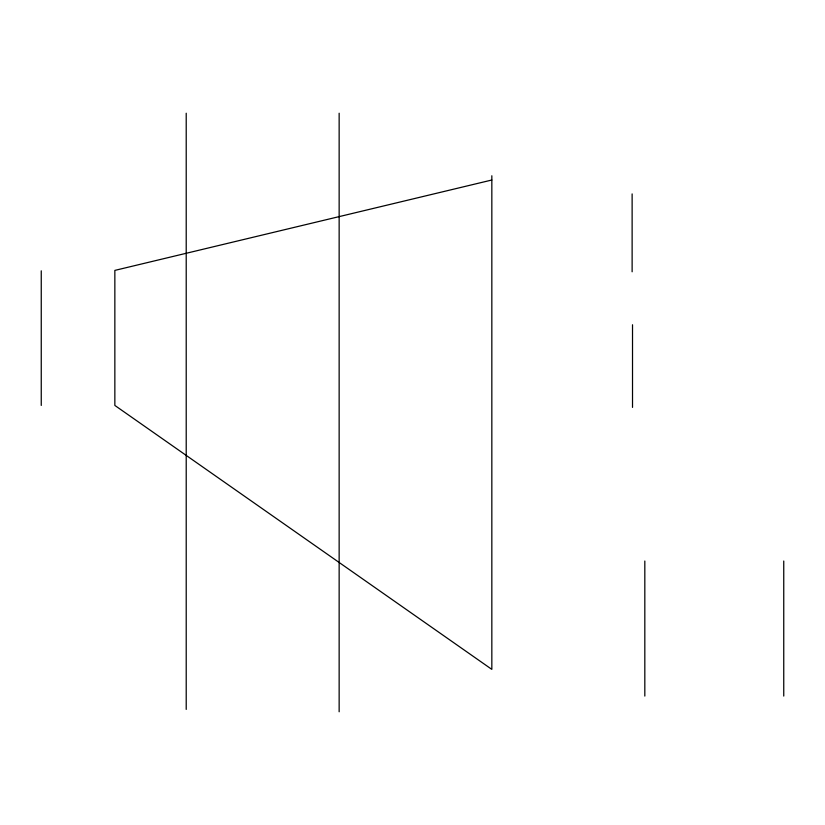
<?xml version="1.0" encoding="UTF-8"?>
<svg xmlns="http://www.w3.org/2000/svg" width="825" height="825" viewBox="0 0 825 825"><rect width="100%" height="100%" fill="white"/><g stroke="black" fill="none" stroke-linecap="round" stroke-linejoin="round"><path stroke-width="1.24" d="M491.834 180.015L114.85 270.394L114.85 405.436L491.834 669.374L491.834 175.766M783.75 561.021L783.75 696.073M644.82 561.021L644.82 696.073M632.517 324.761L632.517 407.395M632.125 193.916L632.125 271.786M339.147 113.221L339.147 711.779M186.213 113.221L186.213 709.407M41.25 270.817L41.25 405.436"/></g></svg>
